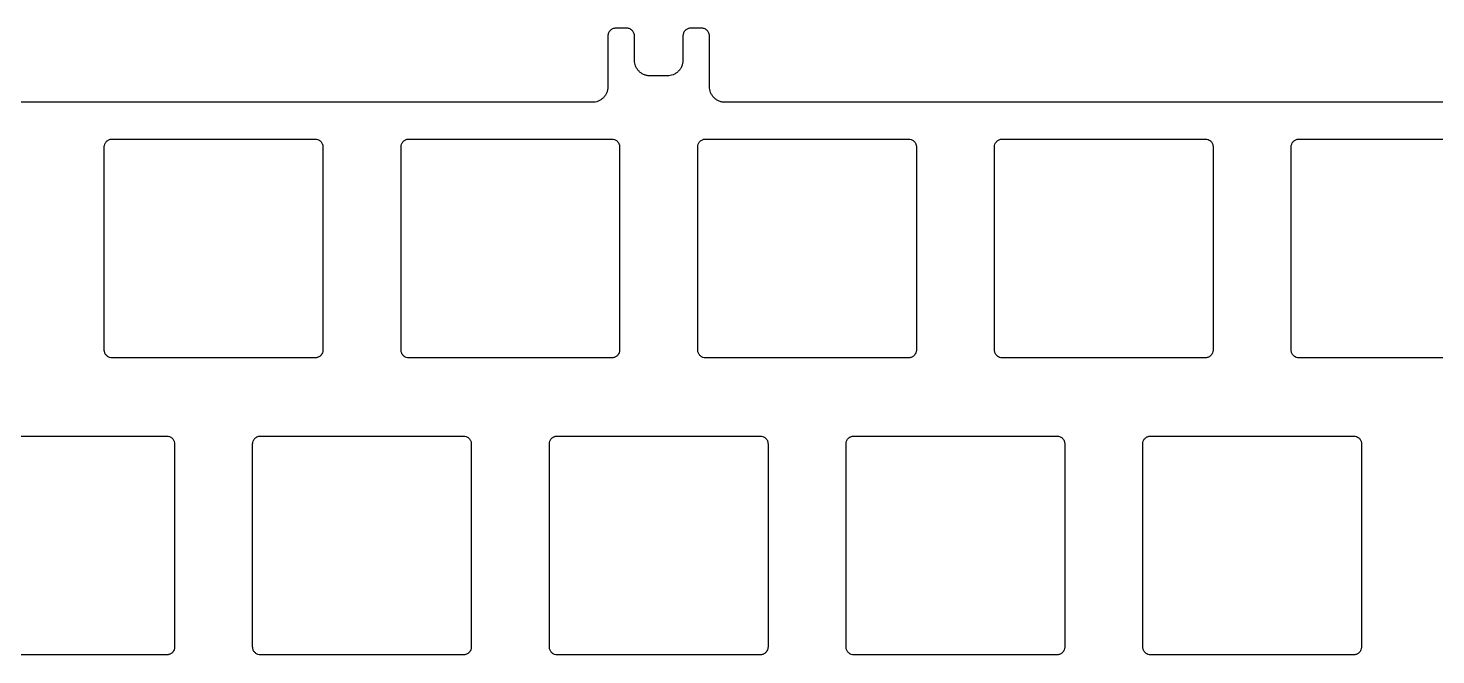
# Model space of a CAD drawing. Header units: millimetres. Extents: x 671 to 956, y -607 to -503.
# Drawn here: x 820.5 to 910.7, y -543.2 to -503.1 of the extents above; entities that cross this region are included whole.
import ezdxf

# ---------------------------------------------------------------- set-up
doc = ezdxf.new("R2010")
doc.units = ezdxf.units.MM

msp = doc.modelspace()

# ---------------------------------------------------------------- linework, layer by layer
at = {"color": 7, "linetype": 'Continuous', "lineweight": 25}
for p, q in [((857.656, -503.64), (857.656, -506.883)), ((861.456, -506.19), (860.356, -506.19)), ((856.656, -507.883), (770.156, -507.883)), ((932.656, -507.883), (865.156, -507.883))]:
    msp.add_line(p, q, dxfattribs=at)
for points, knots in [([(859.356, -505.19), (859.356, -505.012), (859.357, -504.658), (859.356, -504.21), (859.357, -503.882), (859.355, -503.709), (859.357, -503.596), (859.342, -503.506), (859.291, -503.375), (859.175, -503.233), (859.011, -503.155), (858.896, -503.139), (858.822, -503.14), (858.691, -503.139), (858.485, -503.14), (858.283, -503.139), (858.157, -503.14), (858.086, -503.142), (857.969, -503.167), (857.842, -503.239), (857.746, -503.347), (857.694, -503.44), (857.662, -503.539), (857.658, -503.606), (857.656, -503.64)], [0, 0, 0, 0, 0.139276, 0.278553, 0.352264, 0.397602, 0.414568, 0.441294, 0.468158, 0.525032, 0.580447, 0.606292, 0.615703, 0.639108, 0.708746, 0.778384, 0.797286, 0.808057, 0.834446, 0.890448, 0.918857, 0.947406, 0.973669, 1, 1, 1, 1]), ([(864.156, -506.884), (864.156, -506.273), (864.157, -505.358), (864.156, -504.29), (864.157, -503.797), (864.156, -503.57), (864.12, -503.429), (864.019, -503.272), (863.862, -503.174), (863.72, -503.139), (863.57, -503.14), (863.381, -503.14), (863.176, -503.139), (863.026, -503.14), (862.924, -503.139), (862.846, -503.149), (862.731, -503.186), (862.6, -503.272), (862.51, -503.401), (862.47, -503.515), (862.456, -503.594), (862.457, -503.695), (862.456, -503.842), (862.457, -504.045), (862.456, -504.351), (862.456, -504.732), (862.456, -505.037), (862.456, -505.19)], [0, 0, 0, 0, 0.259363, 0.389044, 0.453885, 0.469398, 0.484839, 0.515357, 0.545904, 0.561331, 0.576895, 0.609316, 0.641736, 0.664199, 0.67282, 0.685118, 0.69749, 0.723838, 0.750262, 0.76266, 0.775132, 0.784014, 0.805478, 0.837898, 0.870319, 0.935159, 1, 1, 1, 1]), ([(860.356, -506.19), (860.325, -506.189), (860.262, -506.187), (860.169, -506.173), (860.077, -506.151), (859.953, -506.109), (859.803, -506.032), (859.645, -505.902), (859.514, -505.743), (859.423, -505.565), (859.366, -505.378), (859.36, -505.252), (859.356, -505.19)], [0, 0, 0, 0, 0.060259, 0.120021, 0.179824, 0.240208, 0.369998, 0.50013, 0.629921, 0.760053, 0.879943, 1, 1, 1, 1]), ([(862.456, -505.19), (862.456, -505.221), (862.454, -505.284), (862.44, -505.377), (862.418, -505.469), (862.376, -505.593), (862.298, -505.743), (862.168, -505.901), (862.01, -506.032), (861.832, -506.123), (861.645, -506.18), (861.519, -506.186), (861.456, -506.19)], [0, 0, 0, 0, 0.060259, 0.1200207, 0.1798243, 0.2402078, 0.3699983, 0.5001303, 0.629921, 0.7600531, 0.8799433, 1, 1, 1, 1]), ([(857.656, -506.883), (857.656, -506.915), (857.654, -506.978), (857.64, -507.071), (857.618, -507.162), (857.576, -507.286), (857.498, -507.436), (857.368, -507.595), (857.21, -507.725), (857.032, -507.816), (856.845, -507.873), (856.719, -507.88), (856.656, -507.883)], [0, 0, 0, 0, 0.0602589, 0.1200206, 0.1798241, 0.2402076, 0.3699979, 0.5001297, 0.6299204, 0.7600525, 0.8799446, 1, 1, 1, 1]), ([(865.156, -507.883), (865.125, -507.882), (865.062, -507.881), (864.969, -507.867), (864.877, -507.845), (864.754, -507.803), (864.603, -507.725), (864.445, -507.595), (864.314, -507.437), (864.223, -507.259), (864.166, -507.072), (864.16, -506.946), (864.156, -506.884)], [0, 0, 0, 0, 0.060257, 0.120017, 0.1798189, 0.2402006, 0.3699872, 0.5001154, 0.6299061, 0.7600384, 0.8799779, 1, 1, 1, 1]), ([(838.906, -524.233), (836.573, -524.233), (833.073, -524.233), (829.281, -524.233), (827.531, -524.233), (826.802, -524.233), (826.328, -524.233), (826.11, -524.233), (826.011, -524.233), (825.94, -524.233), (825.878, -524.234), (825.785, -524.224), (825.647, -524.173), (825.533, -524.075), (825.466, -523.976), (825.432, -523.897), (825.41, -523.815), (825.405, -523.724), (825.407, -523.624), (825.406, -523.515), (825.406, -523.405), (825.406, -523.296), (825.406, -523.186), (825.406, -523.077), (825.406, -522.968), (825.407, -522.749), (825.407, -522.421), (825.406, -521.983), (825.406, -521.546), (825.407, -520.962), (825.406, -520.233), (825.406, -519.358), (825.406, -518.483), (825.406, -517.608), (825.406, -516.733), (825.406, -515.858), (825.406, -514.983), (825.406, -514.108), (825.406, -513.233), (825.406, -512.358), (825.406, -511.629), (825.407, -511.119), (825.406, -510.875), (825.407, -510.768), (825.406, -510.706), (825.416, -510.612), (825.467, -510.474), (825.564, -510.36), (825.663, -510.293), (825.743, -510.259), (825.824, -510.237), (825.879, -510.235), (825.906, -510.233)], [0, 0, 0, 0, 0.253934, 0.380902, 0.412643, 0.444385, 0.460256, 0.464224, 0.468192, 0.470939, 0.471995, 0.474908, 0.481134, 0.487645, 0.490845, 0.494065, 0.497023, 0.5, 0.503968, 0.507935, 0.511903, 0.515871, 0.519839, 0.523806, 0.527774, 0.531742, 0.547613, 0.563484, 0.579354, 0.595225, 0.626967, 0.658709, 0.690451, 0.722193, 0.753934, 0.785676, 0.817418, 0.84916, 0.880902, 0.912643, 0.944385, 0.960256, 0.968192, 0.970853, 0.971995, 0.974908, 0.981134, 0.987645, 0.990845, 0.994065, 0.997028, 1, 1, 1, 1]), ([(825.906, -510.233), (828.24, -510.233), (831.74, -510.233), (835.531, -510.233), (837.281, -510.233), (838.011, -510.233), (838.485, -510.233), (838.703, -510.233), (838.801, -510.233), (838.873, -510.233), (838.935, -510.233), (839.028, -510.243), (839.166, -510.294), (839.28, -510.391), (839.346, -510.49), (839.381, -510.569), (839.402, -510.651), (839.408, -510.742), (839.406, -510.843), (839.407, -510.952), (839.407, -511.061), (839.407, -511.171), (839.407, -511.28), (839.407, -511.39), (839.407, -511.499), (839.406, -511.718), (839.406, -512.046), (839.406, -512.483), (839.407, -512.921), (839.406, -513.504), (839.406, -514.233), (839.406, -515.108), (839.406, -515.983), (839.406, -516.858), (839.406, -517.733), (839.406, -518.608), (839.406, -519.483), (839.406, -520.358), (839.406, -521.233), (839.406, -522.108), (839.406, -522.837), (839.406, -523.348), (839.407, -523.591), (839.406, -523.699), (839.407, -523.761), (839.397, -523.855), (839.346, -523.993), (839.248, -524.106), (839.15, -524.173), (839.07, -524.208), (838.988, -524.229), (838.934, -524.232), (838.906, -524.233)], [0, 0, 0, 0, 0.253934, 0.380902, 0.412643, 0.444385, 0.460256, 0.464224, 0.468192, 0.470939, 0.471995, 0.474908, 0.481134, 0.487645, 0.490845, 0.494065, 0.497023, 0.5, 0.503968, 0.507935, 0.511903, 0.515871, 0.519839, 0.523806, 0.527774, 0.531742, 0.547613, 0.563484, 0.579354, 0.595225, 0.626967, 0.658709, 0.690451, 0.722193, 0.753934, 0.785676, 0.817418, 0.84916, 0.880902, 0.912643, 0.944385, 0.960256, 0.968192, 0.970853, 0.971995, 0.974908, 0.981134, 0.987645, 0.990845, 0.994065, 0.997028, 1, 1, 1, 1]), ([(857.906, -524.233), (855.573, -524.233), (852.073, -524.233), (848.281, -524.233), (846.531, -524.233), (845.802, -524.233), (845.328, -524.233), (845.11, -524.233), (845.011, -524.233), (844.94, -524.233), (844.878, -524.234), (844.785, -524.224), (844.647, -524.173), (844.533, -524.075), (844.466, -523.976), (844.432, -523.897), (844.41, -523.815), (844.405, -523.724), (844.407, -523.624), (844.406, -523.515), (844.406, -523.405), (844.406, -523.296), (844.406, -523.186), (844.406, -523.077), (844.406, -522.968), (844.407, -522.749), (844.407, -522.421), (844.406, -521.983), (844.406, -521.546), (844.407, -520.962), (844.406, -520.233), (844.406, -519.358), (844.406, -518.483), (844.406, -517.608), (844.406, -516.733), (844.406, -515.858), (844.406, -514.983), (844.406, -514.108), (844.406, -513.233), (844.406, -512.358), (844.406, -511.629), (844.407, -511.119), (844.406, -510.875), (844.407, -510.768), (844.406, -510.706), (844.416, -510.612), (844.467, -510.474), (844.564, -510.36), (844.663, -510.293), (844.743, -510.259), (844.824, -510.237), (844.879, -510.235), (844.906, -510.233)], [0, 0, 0, 0, 0.253934, 0.380902, 0.412643, 0.444385, 0.460256, 0.464224, 0.468192, 0.470939, 0.471995, 0.474908, 0.481134, 0.487645, 0.490845, 0.494065, 0.497023, 0.5, 0.503968, 0.507935, 0.511903, 0.515871, 0.519839, 0.523806, 0.527774, 0.531742, 0.547613, 0.563484, 0.579354, 0.595225, 0.626967, 0.658709, 0.690451, 0.722193, 0.753934, 0.785676, 0.817418, 0.84916, 0.880902, 0.912643, 0.944385, 0.960256, 0.968192, 0.970853, 0.971995, 0.974908, 0.981134, 0.987645, 0.990845, 0.994065, 0.997028, 1, 1, 1, 1]), ([(844.906, -510.233), (847.24, -510.233), (850.74, -510.233), (854.531, -510.233), (856.281, -510.233), (857.011, -510.233), (857.485, -510.233), (857.703, -510.233), (857.801, -510.233), (857.873, -510.233), (857.935, -510.233), (858.028, -510.243), (858.166, -510.294), (858.28, -510.391), (858.346, -510.49), (858.381, -510.569), (858.402, -510.651), (858.408, -510.742), (858.406, -510.843), (858.407, -510.952), (858.407, -511.061), (858.407, -511.171), (858.407, -511.28), (858.407, -511.39), (858.407, -511.499), (858.406, -511.718), (858.406, -512.046), (858.406, -512.483), (858.407, -512.921), (858.406, -513.504), (858.406, -514.233), (858.406, -515.108), (858.406, -515.983), (858.406, -516.858), (858.406, -517.733), (858.406, -518.608), (858.406, -519.483), (858.406, -520.358), (858.406, -521.233), (858.406, -522.108), (858.406, -522.837), (858.406, -523.348), (858.407, -523.591), (858.406, -523.699), (858.407, -523.761), (858.397, -523.855), (858.346, -523.993), (858.248, -524.106), (858.15, -524.173), (858.07, -524.208), (857.988, -524.229), (857.934, -524.232), (857.906, -524.233)], [0, 0, 0, 0, 0.253934, 0.380902, 0.412643, 0.444385, 0.460256, 0.464224, 0.468192, 0.470939, 0.471995, 0.474908, 0.481134, 0.487645, 0.490845, 0.494065, 0.497023, 0.5, 0.503968, 0.507935, 0.511903, 0.515871, 0.519839, 0.523806, 0.527774, 0.531742, 0.547613, 0.563484, 0.579354, 0.595225, 0.626967, 0.658709, 0.690451, 0.722193, 0.753934, 0.785676, 0.817418, 0.84916, 0.880902, 0.912643, 0.944385, 0.960256, 0.968192, 0.970853, 0.971995, 0.974908, 0.981134, 0.987645, 0.990845, 0.994065, 0.997028, 1, 1, 1, 1]), ([(876.906, -524.233), (874.573, -524.233), (871.073, -524.233), (867.281, -524.233), (865.531, -524.233), (864.802, -524.233), (864.328, -524.233), (864.11, -524.233), (864.011, -524.233), (863.94, -524.233), (863.878, -524.234), (863.785, -524.224), (863.647, -524.173), (863.533, -524.075), (863.466, -523.976), (863.432, -523.897), (863.41, -523.815), (863.405, -523.724), (863.407, -523.624), (863.406, -523.515), (863.406, -523.405), (863.406, -523.296), (863.406, -523.186), (863.406, -523.077), (863.406, -522.968), (863.407, -522.749), (863.407, -522.421), (863.406, -521.983), (863.406, -521.546), (863.407, -520.962), (863.406, -520.233), (863.406, -519.358), (863.406, -518.483), (863.406, -517.608), (863.406, -516.733), (863.406, -515.858), (863.406, -514.983), (863.406, -514.108), (863.406, -513.233), (863.406, -512.358), (863.406, -511.629), (863.407, -511.119), (863.406, -510.875), (863.407, -510.768), (863.406, -510.706), (863.416, -510.612), (863.467, -510.474), (863.564, -510.36), (863.663, -510.293), (863.743, -510.259), (863.824, -510.237), (863.879, -510.235), (863.906, -510.233)], [0, 0, 0, 0, 0.253934, 0.380902, 0.412643, 0.444385, 0.460256, 0.464224, 0.468192, 0.470939, 0.471995, 0.474908, 0.481134, 0.487645, 0.490845, 0.494065, 0.497023, 0.5, 0.503968, 0.507935, 0.511903, 0.515871, 0.519839, 0.523806, 0.527774, 0.531742, 0.547613, 0.563484, 0.579354, 0.595225, 0.626967, 0.658709, 0.690451, 0.722193, 0.753934, 0.785676, 0.817418, 0.84916, 0.880902, 0.912643, 0.944385, 0.960256, 0.968192, 0.970853, 0.971995, 0.974908, 0.981134, 0.987645, 0.990845, 0.994065, 0.997028, 1, 1, 1, 1]), ([(863.906, -510.233), (866.24, -510.233), (869.74, -510.233), (873.531, -510.233), (875.281, -510.233), (876.011, -510.233), (876.485, -510.233), (876.703, -510.233), (876.801, -510.233), (876.873, -510.233), (876.935, -510.233), (877.028, -510.243), (877.166, -510.294), (877.28, -510.391), (877.346, -510.49), (877.381, -510.569), (877.402, -510.651), (877.408, -510.742), (877.406, -510.843), (877.407, -510.952), (877.407, -511.061), (877.407, -511.171), (877.407, -511.28), (877.407, -511.39), (877.407, -511.499), (877.406, -511.718), (877.406, -512.046), (877.406, -512.483), (877.407, -512.921), (877.406, -513.504), (877.406, -514.233), (877.406, -515.108), (877.406, -515.983), (877.406, -516.858), (877.406, -517.733), (877.406, -518.608), (877.406, -519.483), (877.406, -520.358), (877.406, -521.233), (877.406, -522.108), (877.406, -522.837), (877.406, -523.348), (877.407, -523.591), (877.406, -523.699), (877.407, -523.761), (877.397, -523.855), (877.346, -523.993), (877.248, -524.106), (877.15, -524.173), (877.07, -524.208), (876.988, -524.229), (876.934, -524.232), (876.906, -524.233)], [0, 0, 0, 0, 0.2539344, 0.3809017, 0.4126435, 0.4443853, 0.4602562, 0.4642239, 0.4681916, 0.4709385, 0.4719951, 0.4749083, 0.4811344, 0.4876452, 0.4908453, 0.4940647, 0.4970228, 0.4999999, 0.5039676, 0.5079354, 0.5119031, 0.5158708, 0.5198386, 0.5238063, 0.527774, 0.5317417, 0.5476126, 0.5634835, 0.5793544, 0.5952254, 0.6269672, 0.658709, 0.6904508, 0.7221926, 0.7539344, 0.7856762, 0.817418, 0.8491598, 0.8809016, 0.9126434, 0.9443852, 0.9602561, 0.9681916, 0.9708526, 0.9719951, 0.9749083, 0.9811343, 0.9876451, 0.9908453, 0.9940646, 0.9970276, 1, 1, 1, 1]), ([(895.906, -524.233), (893.573, -524.233), (890.073, -524.233), (886.281, -524.233), (884.531, -524.233), (883.802, -524.233), (883.328, -524.233), (883.11, -524.233), (883.011, -524.233), (882.94, -524.233), (882.878, -524.234), (882.785, -524.224), (882.647, -524.173), (882.533, -524.075), (882.466, -523.976), (882.432, -523.897), (882.41, -523.815), (882.405, -523.724), (882.407, -523.624), (882.406, -523.515), (882.406, -523.405), (882.406, -523.296), (882.406, -523.186), (882.406, -523.077), (882.406, -522.968), (882.407, -522.749), (882.407, -522.421), (882.406, -521.983), (882.406, -521.546), (882.407, -520.962), (882.406, -520.233), (882.406, -519.358), (882.406, -518.483), (882.406, -517.608), (882.406, -516.733), (882.406, -515.858), (882.406, -514.983), (882.406, -514.108), (882.406, -513.233), (882.406, -512.358), (882.406, -511.629), (882.407, -511.119), (882.406, -510.875), (882.407, -510.768), (882.406, -510.706), (882.416, -510.612), (882.467, -510.474), (882.564, -510.36), (882.663, -510.293), (882.743, -510.259), (882.824, -510.237), (882.879, -510.235), (882.906, -510.233)], [0, 0, 0, 0, 0.2539344, 0.3809017, 0.4126435, 0.4443853, 0.4602562, 0.4642239, 0.4681916, 0.4709385, 0.4719951, 0.4749083, 0.4811344, 0.4876452, 0.4908453, 0.4940647, 0.4970228, 0.4999999, 0.5039676, 0.5079354, 0.5119031, 0.5158708, 0.5198386, 0.5238063, 0.527774, 0.5317417, 0.5476126, 0.5634835, 0.5793544, 0.5952254, 0.6269672, 0.658709, 0.6904508, 0.7221926, 0.7539344, 0.7856762, 0.817418, 0.8491598, 0.8809016, 0.9126434, 0.9443852, 0.9602561, 0.9681916, 0.9708526, 0.9719951, 0.9749083, 0.9811343, 0.9876451, 0.9908453, 0.9940646, 0.9970276, 1, 1, 1, 1]), ([(882.906, -510.233), (885.24, -510.233), (888.74, -510.233), (892.531, -510.233), (894.281, -510.233), (895.011, -510.233), (895.485, -510.233), (895.703, -510.233), (895.801, -510.233), (895.873, -510.233), (895.935, -510.233), (896.028, -510.243), (896.166, -510.294), (896.28, -510.391), (896.346, -510.49), (896.381, -510.569), (896.402, -510.651), (896.408, -510.742), (896.406, -510.843), (896.407, -510.952), (896.407, -511.061), (896.407, -511.171), (896.407, -511.28), (896.407, -511.39), (896.407, -511.499), (896.406, -511.718), (896.406, -512.046), (896.406, -512.483), (896.407, -512.921), (896.406, -513.504), (896.406, -514.233), (896.406, -515.108), (896.406, -515.983), (896.406, -516.858), (896.406, -517.733), (896.406, -518.608), (896.406, -519.483), (896.406, -520.358), (896.406, -521.233), (896.406, -522.108), (896.406, -522.837), (896.406, -523.348), (896.407, -523.591), (896.406, -523.699), (896.407, -523.761), (896.397, -523.855), (896.346, -523.993), (896.248, -524.106), (896.15, -524.173), (896.07, -524.208), (895.988, -524.229), (895.934, -524.232), (895.906, -524.233)], [0, 0, 0, 0, 0.253934, 0.380902, 0.412643, 0.444385, 0.460256, 0.464224, 0.468192, 0.470939, 0.471995, 0.474908, 0.481134, 0.487645, 0.490845, 0.494065, 0.497023, 0.5, 0.503968, 0.507935, 0.511903, 0.515871, 0.519839, 0.523806, 0.527774, 0.531742, 0.547613, 0.563484, 0.579354, 0.595225, 0.626967, 0.658709, 0.690451, 0.722193, 0.753934, 0.785676, 0.817418, 0.84916, 0.880902, 0.912643, 0.944385, 0.960256, 0.968192, 0.970853, 0.971995, 0.974908, 0.981134, 0.987645, 0.990845, 0.994065, 0.997028, 1, 1, 1, 1]), ([(914.906, -524.233), (912.573, -524.233), (909.073, -524.233), (905.281, -524.233), (903.531, -524.233), (902.802, -524.233), (902.328, -524.233), (902.11, -524.233), (902.011, -524.233), (901.94, -524.233), (901.878, -524.234), (901.785, -524.224), (901.647, -524.173), (901.533, -524.075), (901.466, -523.976), (901.432, -523.897), (901.41, -523.815), (901.405, -523.724), (901.407, -523.624), (901.406, -523.515), (901.406, -523.405), (901.406, -523.296), (901.406, -523.186), (901.406, -523.077), (901.406, -522.968), (901.407, -522.749), (901.407, -522.421), (901.406, -521.983), (901.406, -521.546), (901.407, -520.962), (901.406, -520.233), (901.406, -519.358), (901.406, -518.483), (901.406, -517.608), (901.406, -516.733), (901.406, -515.858), (901.406, -514.983), (901.406, -514.108), (901.406, -513.233), (901.406, -512.358), (901.406, -511.629), (901.407, -511.119), (901.406, -510.875), (901.407, -510.768), (901.406, -510.706), (901.416, -510.612), (901.467, -510.474), (901.564, -510.36), (901.663, -510.293), (901.743, -510.259), (901.824, -510.237), (901.879, -510.235), (901.906, -510.233)], [0, 0, 0, 0, 0.253934, 0.380902, 0.412643, 0.444385, 0.460256, 0.464224, 0.468192, 0.470939, 0.471995, 0.474908, 0.481134, 0.487645, 0.490845, 0.494065, 0.497023, 0.5, 0.503968, 0.507935, 0.511903, 0.515871, 0.519839, 0.523806, 0.527774, 0.531742, 0.547613, 0.563484, 0.579354, 0.595225, 0.626967, 0.658709, 0.690451, 0.722193, 0.753934, 0.785676, 0.817418, 0.84916, 0.880902, 0.912643, 0.944385, 0.960256, 0.968192, 0.970853, 0.971995, 0.974908, 0.981134, 0.987645, 0.990845, 0.994065, 0.997028, 1, 1, 1, 1]), ([(901.906, -510.233), (904.24, -510.233), (907.74, -510.233), (911.531, -510.233), (913.281, -510.233), (914.011, -510.233), (914.485, -510.233), (914.703, -510.233), (914.801, -510.233), (914.873, -510.233), (914.935, -510.233), (915.028, -510.243), (915.166, -510.294), (915.28, -510.391), (915.346, -510.49), (915.381, -510.569), (915.402, -510.651), (915.408, -510.742), (915.406, -510.843), (915.407, -510.952), (915.407, -511.061), (915.407, -511.171), (915.407, -511.28), (915.407, -511.39), (915.407, -511.499), (915.406, -511.718), (915.406, -512.046), (915.406, -512.483), (915.407, -512.921), (915.406, -513.504), (915.406, -514.233), (915.406, -515.108), (915.406, -515.983), (915.406, -516.858), (915.406, -517.733), (915.406, -518.608), (915.406, -519.483), (915.406, -520.358), (915.406, -521.233), (915.406, -522.108), (915.406, -522.837), (915.406, -523.348), (915.407, -523.591), (915.406, -523.699), (915.407, -523.761), (915.397, -523.855), (915.346, -523.993), (915.248, -524.106), (915.15, -524.173), (915.07, -524.208), (914.988, -524.229), (914.934, -524.232), (914.906, -524.233)], [0, 0, 0, 0, 0.253934, 0.380902, 0.412643, 0.444385, 0.460256, 0.464224, 0.468192, 0.470939, 0.471995, 0.474908, 0.481134, 0.487645, 0.490845, 0.494065, 0.497023, 0.5, 0.503968, 0.507935, 0.511903, 0.515871, 0.519839, 0.523806, 0.527774, 0.531742, 0.547613, 0.563484, 0.579354, 0.595225, 0.626967, 0.658709, 0.690451, 0.722193, 0.753934, 0.785676, 0.817418, 0.84916, 0.880902, 0.912643, 0.944385, 0.960256, 0.968192, 0.970853, 0.971995, 0.974908, 0.981134, 0.987645, 0.990845, 0.994065, 0.997028, 1, 1, 1, 1]), ([(829.406, -543.233), (827.073, -543.233), (823.573, -543.233), (819.781, -543.233), (818.031, -543.233), (817.302, -543.233), (816.828, -543.233), (816.61, -543.233), (816.511, -543.233), (816.44, -543.233), (816.378, -543.234), (816.285, -543.224), (816.147, -543.173), (816.033, -543.075), (815.966, -542.976), (815.932, -542.897), (815.91, -542.815), (815.905, -542.724), (815.907, -542.624), (815.906, -542.515), (815.906, -542.405), (815.906, -542.296), (815.906, -542.186), (815.906, -542.077), (815.906, -541.968), (815.907, -541.749), (815.907, -541.421), (815.906, -540.983), (815.906, -540.546), (815.907, -539.962), (815.906, -539.233), (815.906, -538.358), (815.906, -537.483), (815.906, -536.608), (815.906, -535.733), (815.906, -534.858), (815.906, -533.983), (815.906, -533.108), (815.906, -532.233), (815.906, -531.358), (815.906, -530.629), (815.907, -530.119), (815.906, -529.875), (815.907, -529.768), (815.906, -529.706), (815.916, -529.612), (815.967, -529.474), (816.064, -529.36), (816.163, -529.293), (816.243, -529.259), (816.324, -529.237), (816.379, -529.235), (816.406, -529.233)], [0, 0, 0, 0, 0.253934, 0.380902, 0.412643, 0.444385, 0.460256, 0.464224, 0.468192, 0.470939, 0.471995, 0.474908, 0.481134, 0.487645, 0.490845, 0.494065, 0.497023, 0.5, 0.503968, 0.507935, 0.511903, 0.515871, 0.519839, 0.523806, 0.527774, 0.531742, 0.547613, 0.563484, 0.579354, 0.595225, 0.626967, 0.658709, 0.690451, 0.722193, 0.753934, 0.785676, 0.817418, 0.84916, 0.880902, 0.912643, 0.944385, 0.960256, 0.968192, 0.970853, 0.971995, 0.974908, 0.981134, 0.987645, 0.990845, 0.994065, 0.997028, 1, 1, 1, 1]), ([(816.406, -529.233), (818.74, -529.233), (822.24, -529.233), (826.031, -529.233), (827.781, -529.233), (828.511, -529.233), (828.985, -529.233), (829.203, -529.233), (829.301, -529.233), (829.373, -529.233), (829.435, -529.233), (829.528, -529.243), (829.666, -529.294), (829.78, -529.391), (829.846, -529.49), (829.881, -529.569), (829.902, -529.651), (829.908, -529.742), (829.906, -529.843), (829.907, -529.952), (829.907, -530.061), (829.907, -530.171), (829.907, -530.28), (829.907, -530.39), (829.907, -530.499), (829.906, -530.718), (829.906, -531.046), (829.906, -531.483), (829.907, -531.921), (829.906, -532.504), (829.906, -533.233), (829.906, -534.108), (829.906, -534.983), (829.906, -535.858), (829.906, -536.733), (829.906, -537.608), (829.906, -538.483), (829.906, -539.358), (829.906, -540.233), (829.906, -541.108), (829.906, -541.837), (829.906, -542.348), (829.907, -542.591), (829.906, -542.699), (829.907, -542.761), (829.897, -542.855), (829.846, -542.993), (829.748, -543.106), (829.65, -543.173), (829.57, -543.208), (829.488, -543.229), (829.434, -543.232), (829.406, -543.233)], [0, 0, 0, 0, 0.253934, 0.380902, 0.412643, 0.444385, 0.460256, 0.464224, 0.468192, 0.470939, 0.471995, 0.474908, 0.481134, 0.487645, 0.490845, 0.494065, 0.497023, 0.5, 0.503968, 0.507935, 0.511903, 0.515871, 0.519839, 0.523806, 0.527774, 0.531742, 0.547613, 0.563484, 0.579354, 0.595225, 0.626967, 0.658709, 0.690451, 0.722193, 0.753934, 0.785676, 0.817418, 0.84916, 0.880902, 0.912643, 0.944385, 0.960256, 0.968192, 0.970853, 0.971995, 0.974908, 0.981134, 0.987645, 0.990845, 0.994065, 0.997028, 1, 1, 1, 1]), ([(848.406, -543.233), (846.073, -543.233), (842.573, -543.233), (838.781, -543.233), (837.031, -543.233), (836.302, -543.233), (835.828, -543.233), (835.61, -543.233), (835.511, -543.233), (835.44, -543.233), (835.378, -543.234), (835.285, -543.224), (835.147, -543.173), (835.033, -543.075), (834.966, -542.976), (834.932, -542.897), (834.91, -542.815), (834.905, -542.724), (834.907, -542.624), (834.906, -542.515), (834.906, -542.405), (834.906, -542.296), (834.906, -542.186), (834.906, -542.077), (834.906, -541.968), (834.907, -541.749), (834.907, -541.421), (834.906, -540.983), (834.906, -540.546), (834.907, -539.962), (834.906, -539.233), (834.906, -538.358), (834.906, -537.483), (834.906, -536.608), (834.906, -535.733), (834.906, -534.858), (834.906, -533.983), (834.906, -533.108), (834.906, -532.233), (834.906, -531.358), (834.906, -530.629), (834.907, -530.119), (834.906, -529.875), (834.907, -529.768), (834.906, -529.706), (834.916, -529.612), (834.967, -529.474), (835.064, -529.36), (835.163, -529.293), (835.243, -529.259), (835.324, -529.237), (835.379, -529.235), (835.406, -529.233)], [0, 0, 0, 0, 0.2539344, 0.3809017, 0.4126435, 0.4443853, 0.4602562, 0.4642239, 0.4681916, 0.4709385, 0.4719951, 0.4749083, 0.4811344, 0.4876452, 0.4908453, 0.4940647, 0.4970228, 0.4999999, 0.5039676, 0.5079354, 0.5119031, 0.5158708, 0.5198386, 0.5238063, 0.527774, 0.5317417, 0.5476126, 0.5634835, 0.5793544, 0.5952254, 0.6269672, 0.658709, 0.6904508, 0.7221926, 0.7539344, 0.7856762, 0.817418, 0.8491598, 0.8809016, 0.9126434, 0.9443852, 0.9602561, 0.9681916, 0.9708526, 0.9719951, 0.9749083, 0.9811343, 0.9876451, 0.9908453, 0.9940646, 0.9970276, 1, 1, 1, 1]), ([(835.406, -529.233), (837.74, -529.233), (841.24, -529.233), (845.031, -529.233), (846.781, -529.233), (847.511, -529.233), (847.985, -529.233), (848.203, -529.233), (848.301, -529.233), (848.373, -529.233), (848.435, -529.233), (848.528, -529.243), (848.666, -529.294), (848.78, -529.391), (848.846, -529.49), (848.881, -529.569), (848.902, -529.651), (848.908, -529.742), (848.906, -529.843), (848.907, -529.952), (848.907, -530.061), (848.907, -530.171), (848.907, -530.28), (848.907, -530.39), (848.907, -530.499), (848.906, -530.718), (848.906, -531.046), (848.906, -531.483), (848.907, -531.921), (848.906, -532.504), (848.906, -533.233), (848.906, -534.108), (848.906, -534.983), (848.906, -535.858), (848.906, -536.733), (848.906, -537.608), (848.906, -538.483), (848.906, -539.358), (848.906, -540.233), (848.906, -541.108), (848.906, -541.837), (848.906, -542.348), (848.907, -542.591), (848.906, -542.699), (848.907, -542.761), (848.897, -542.855), (848.846, -542.993), (848.748, -543.106), (848.65, -543.173), (848.57, -543.208), (848.488, -543.229), (848.434, -543.232), (848.406, -543.233)], [0, 0, 0, 0, 0.253934, 0.380902, 0.412643, 0.444385, 0.460256, 0.464224, 0.468192, 0.470939, 0.471995, 0.474908, 0.481134, 0.487645, 0.490845, 0.494065, 0.497023, 0.5, 0.503968, 0.507935, 0.511903, 0.515871, 0.519839, 0.523806, 0.527774, 0.531742, 0.547613, 0.563484, 0.579354, 0.595225, 0.626967, 0.658709, 0.690451, 0.722193, 0.753934, 0.785676, 0.817418, 0.84916, 0.880902, 0.912643, 0.944385, 0.960256, 0.968192, 0.970853, 0.971995, 0.974908, 0.981134, 0.987645, 0.990845, 0.994065, 0.997028, 1, 1, 1, 1]), ([(867.406, -543.233), (865.073, -543.233), (861.573, -543.233), (857.781, -543.233), (856.031, -543.233), (855.302, -543.233), (854.828, -543.233), (854.61, -543.233), (854.511, -543.233), (854.44, -543.233), (854.378, -543.234), (854.285, -543.224), (854.147, -543.173), (854.033, -543.075), (853.966, -542.976), (853.932, -542.897), (853.91, -542.815), (853.905, -542.724), (853.907, -542.624), (853.906, -542.515), (853.906, -542.405), (853.906, -542.296), (853.906, -542.186), (853.906, -542.077), (853.906, -541.968), (853.907, -541.749), (853.907, -541.421), (853.906, -540.983), (853.906, -540.546), (853.907, -539.962), (853.906, -539.233), (853.906, -538.358), (853.906, -537.483), (853.906, -536.608), (853.906, -535.733), (853.906, -534.858), (853.906, -533.983), (853.906, -533.108), (853.906, -532.233), (853.906, -531.358), (853.906, -530.629), (853.907, -530.119), (853.906, -529.875), (853.907, -529.768), (853.906, -529.706), (853.916, -529.612), (853.967, -529.474), (854.064, -529.36), (854.163, -529.293), (854.243, -529.259), (854.324, -529.237), (854.379, -529.235), (854.406, -529.233)], [0, 0, 0, 0, 0.2539344, 0.3809017, 0.4126435, 0.4443853, 0.4602562, 0.4642239, 0.4681916, 0.4709385, 0.4719951, 0.4749083, 0.4811344, 0.4876452, 0.4908453, 0.4940647, 0.4970228, 0.4999999, 0.5039676, 0.5079354, 0.5119031, 0.5158708, 0.5198386, 0.5238063, 0.527774, 0.5317417, 0.5476126, 0.5634835, 0.5793544, 0.5952254, 0.6269672, 0.658709, 0.6904508, 0.7221926, 0.7539344, 0.7856762, 0.817418, 0.8491598, 0.8809016, 0.9126434, 0.9443852, 0.9602561, 0.9681916, 0.9708526, 0.9719951, 0.9749083, 0.9811343, 0.9876451, 0.9908453, 0.9940646, 0.9970276, 1, 1, 1, 1]), ([(854.406, -529.233), (856.74, -529.233), (860.24, -529.233), (864.031, -529.233), (865.781, -529.233), (866.511, -529.233), (866.985, -529.233), (867.203, -529.233), (867.301, -529.233), (867.373, -529.233), (867.435, -529.233), (867.528, -529.243), (867.666, -529.294), (867.78, -529.391), (867.846, -529.49), (867.881, -529.569), (867.902, -529.651), (867.908, -529.742), (867.906, -529.843), (867.907, -529.952), (867.907, -530.061), (867.907, -530.171), (867.907, -530.28), (867.907, -530.39), (867.907, -530.499), (867.906, -530.718), (867.906, -531.046), (867.906, -531.483), (867.907, -531.921), (867.906, -532.504), (867.906, -533.233), (867.906, -534.108), (867.906, -534.983), (867.906, -535.858), (867.906, -536.733), (867.906, -537.608), (867.906, -538.483), (867.906, -539.358), (867.906, -540.233), (867.906, -541.108), (867.906, -541.837), (867.906, -542.348), (867.907, -542.591), (867.906, -542.699), (867.907, -542.761), (867.897, -542.855), (867.846, -542.993), (867.748, -543.106), (867.65, -543.173), (867.57, -543.208), (867.488, -543.229), (867.434, -543.232), (867.406, -543.233)], [0, 0, 0, 0, 0.253934, 0.380902, 0.412643, 0.444385, 0.460256, 0.464224, 0.468192, 0.470939, 0.471995, 0.474908, 0.481134, 0.487645, 0.490845, 0.494065, 0.497023, 0.5, 0.503968, 0.507935, 0.511903, 0.515871, 0.519839, 0.523806, 0.527774, 0.531742, 0.547613, 0.563484, 0.579354, 0.595225, 0.626967, 0.658709, 0.690451, 0.722193, 0.753934, 0.785676, 0.817418, 0.84916, 0.880902, 0.912643, 0.944385, 0.960256, 0.968192, 0.970853, 0.971995, 0.974908, 0.981134, 0.987645, 0.990845, 0.994065, 0.997028, 1, 1, 1, 1]), ([(886.406, -543.233), (884.073, -543.233), (880.573, -543.233), (876.781, -543.233), (875.031, -543.233), (874.302, -543.233), (873.828, -543.233), (873.61, -543.233), (873.511, -543.233), (873.44, -543.233), (873.378, -543.234), (873.285, -543.224), (873.147, -543.173), (873.033, -543.075), (872.966, -542.976), (872.932, -542.897), (872.91, -542.815), (872.905, -542.724), (872.907, -542.624), (872.906, -542.515), (872.906, -542.405), (872.906, -542.296), (872.906, -542.186), (872.906, -542.077), (872.906, -541.968), (872.907, -541.749), (872.907, -541.421), (872.906, -540.983), (872.906, -540.546), (872.907, -539.962), (872.906, -539.233), (872.906, -538.358), (872.906, -537.483), (872.906, -536.608), (872.906, -535.733), (872.906, -534.858), (872.906, -533.983), (872.906, -533.108), (872.906, -532.233), (872.906, -531.358), (872.906, -530.629), (872.907, -530.119), (872.906, -529.875), (872.907, -529.768), (872.906, -529.706), (872.916, -529.612), (872.967, -529.474), (873.064, -529.36), (873.163, -529.293), (873.243, -529.259), (873.324, -529.237), (873.379, -529.235), (873.406, -529.233)], [0, 0, 0, 0, 0.253934, 0.380902, 0.412643, 0.444385, 0.460256, 0.464224, 0.468192, 0.470939, 0.471995, 0.474908, 0.481134, 0.487645, 0.490845, 0.494065, 0.497023, 0.5, 0.503968, 0.507935, 0.511903, 0.515871, 0.519839, 0.523806, 0.527774, 0.531742, 0.547613, 0.563484, 0.579354, 0.595225, 0.626967, 0.658709, 0.690451, 0.722193, 0.753934, 0.785676, 0.817418, 0.84916, 0.880902, 0.912643, 0.944385, 0.960256, 0.968192, 0.970853, 0.971995, 0.974908, 0.981134, 0.987645, 0.990845, 0.994065, 0.997028, 1, 1, 1, 1]), ([(873.406, -529.233), (875.74, -529.233), (879.24, -529.233), (883.031, -529.233), (884.781, -529.233), (885.511, -529.233), (885.985, -529.233), (886.203, -529.233), (886.301, -529.233), (886.373, -529.233), (886.435, -529.233), (886.528, -529.243), (886.666, -529.294), (886.78, -529.391), (886.846, -529.49), (886.881, -529.569), (886.902, -529.651), (886.908, -529.742), (886.906, -529.843), (886.907, -529.952), (886.907, -530.061), (886.907, -530.171), (886.907, -530.28), (886.907, -530.39), (886.907, -530.499), (886.906, -530.718), (886.906, -531.046), (886.906, -531.483), (886.907, -531.921), (886.906, -532.504), (886.906, -533.233), (886.906, -534.108), (886.906, -534.983), (886.906, -535.858), (886.906, -536.733), (886.906, -537.608), (886.906, -538.483), (886.906, -539.358), (886.906, -540.233), (886.906, -541.108), (886.906, -541.837), (886.906, -542.348), (886.907, -542.591), (886.906, -542.699), (886.907, -542.761), (886.897, -542.855), (886.846, -542.993), (886.748, -543.106), (886.65, -543.173), (886.57, -543.208), (886.488, -543.229), (886.434, -543.232), (886.406, -543.233)], [0, 0, 0, 0, 0.253934, 0.380902, 0.412643, 0.444385, 0.460256, 0.464224, 0.468192, 0.470939, 0.471995, 0.474908, 0.481134, 0.487645, 0.490845, 0.494065, 0.497023, 0.5, 0.503968, 0.507935, 0.511903, 0.515871, 0.519839, 0.523806, 0.527774, 0.531742, 0.547613, 0.563484, 0.579354, 0.595225, 0.626967, 0.658709, 0.690451, 0.722193, 0.753934, 0.785676, 0.817418, 0.84916, 0.880902, 0.912643, 0.944385, 0.960256, 0.968192, 0.970853, 0.971995, 0.974908, 0.981134, 0.987645, 0.990845, 0.994065, 0.997028, 1, 1, 1, 1]), ([(905.406, -543.233), (903.073, -543.233), (899.573, -543.233), (895.781, -543.233), (894.031, -543.233), (893.302, -543.233), (892.828, -543.233), (892.61, -543.233), (892.511, -543.233), (892.44, -543.233), (892.378, -543.234), (892.285, -543.224), (892.147, -543.173), (892.033, -543.075), (891.966, -542.976), (891.932, -542.897), (891.91, -542.815), (891.905, -542.724), (891.907, -542.624), (891.906, -542.515), (891.906, -542.405), (891.906, -542.296), (891.906, -542.186), (891.906, -542.077), (891.906, -541.968), (891.907, -541.749), (891.907, -541.421), (891.906, -540.983), (891.906, -540.546), (891.907, -539.962), (891.906, -539.233), (891.906, -538.358), (891.906, -537.483), (891.906, -536.608), (891.906, -535.733), (891.906, -534.858), (891.906, -533.983), (891.906, -533.108), (891.906, -532.233), (891.906, -531.358), (891.906, -530.629), (891.907, -530.119), (891.906, -529.875), (891.907, -529.768), (891.906, -529.706), (891.916, -529.612), (891.967, -529.474), (892.064, -529.36), (892.163, -529.293), (892.243, -529.259), (892.324, -529.237), (892.379, -529.235), (892.406, -529.233)], [0, 0, 0, 0, 0.253934, 0.380902, 0.412643, 0.444385, 0.460256, 0.464224, 0.468192, 0.470939, 0.471995, 0.474908, 0.481134, 0.487645, 0.490845, 0.494065, 0.497023, 0.5, 0.503968, 0.507935, 0.511903, 0.515871, 0.519839, 0.523806, 0.527774, 0.531742, 0.547613, 0.563484, 0.579354, 0.595225, 0.626967, 0.658709, 0.690451, 0.722193, 0.753934, 0.785676, 0.817418, 0.84916, 0.880902, 0.912643, 0.944385, 0.960256, 0.968192, 0.970853, 0.971995, 0.974908, 0.981134, 0.987645, 0.990845, 0.994065, 0.997028, 1, 1, 1, 1]), ([(892.406, -529.233), (894.74, -529.233), (898.24, -529.233), (902.031, -529.233), (903.781, -529.233), (904.511, -529.233), (904.985, -529.233), (905.203, -529.233), (905.301, -529.233), (905.373, -529.233), (905.435, -529.233), (905.528, -529.243), (905.666, -529.294), (905.78, -529.391), (905.846, -529.49), (905.881, -529.569), (905.902, -529.651), (905.908, -529.742), (905.906, -529.843), (905.907, -529.952), (905.907, -530.061), (905.907, -530.171), (905.907, -530.28), (905.907, -530.39), (905.907, -530.499), (905.906, -530.718), (905.906, -531.046), (905.906, -531.483), (905.907, -531.921), (905.906, -532.504), (905.906, -533.233), (905.906, -534.108), (905.906, -534.983), (905.906, -535.858), (905.906, -536.733), (905.906, -537.608), (905.906, -538.483), (905.906, -539.358), (905.906, -540.233), (905.906, -541.108), (905.906, -541.837), (905.906, -542.348), (905.907, -542.591), (905.906, -542.699), (905.907, -542.761), (905.897, -542.855), (905.846, -542.993), (905.748, -543.106), (905.65, -543.173), (905.57, -543.208), (905.488, -543.229), (905.434, -543.232), (905.406, -543.233)], [0, 0, 0, 0, 0.253934, 0.380902, 0.412643, 0.444385, 0.460256, 0.464224, 0.468192, 0.470939, 0.471995, 0.474908, 0.481134, 0.487645, 0.490845, 0.494065, 0.497023, 0.5, 0.503968, 0.507935, 0.511903, 0.515871, 0.519839, 0.523806, 0.527774, 0.531742, 0.547613, 0.563484, 0.579354, 0.595225, 0.626967, 0.658709, 0.690451, 0.722193, 0.753934, 0.785676, 0.817418, 0.84916, 0.880902, 0.912643, 0.944385, 0.960256, 0.968192, 0.970853, 0.971995, 0.974908, 0.981134, 0.987645, 0.990845, 0.994065, 0.997028, 1, 1, 1, 1])]:
    msp.add_open_spline(points, degree=3, knots=knots, dxfattribs=at)

doc.saveas('drawing.dxf')
